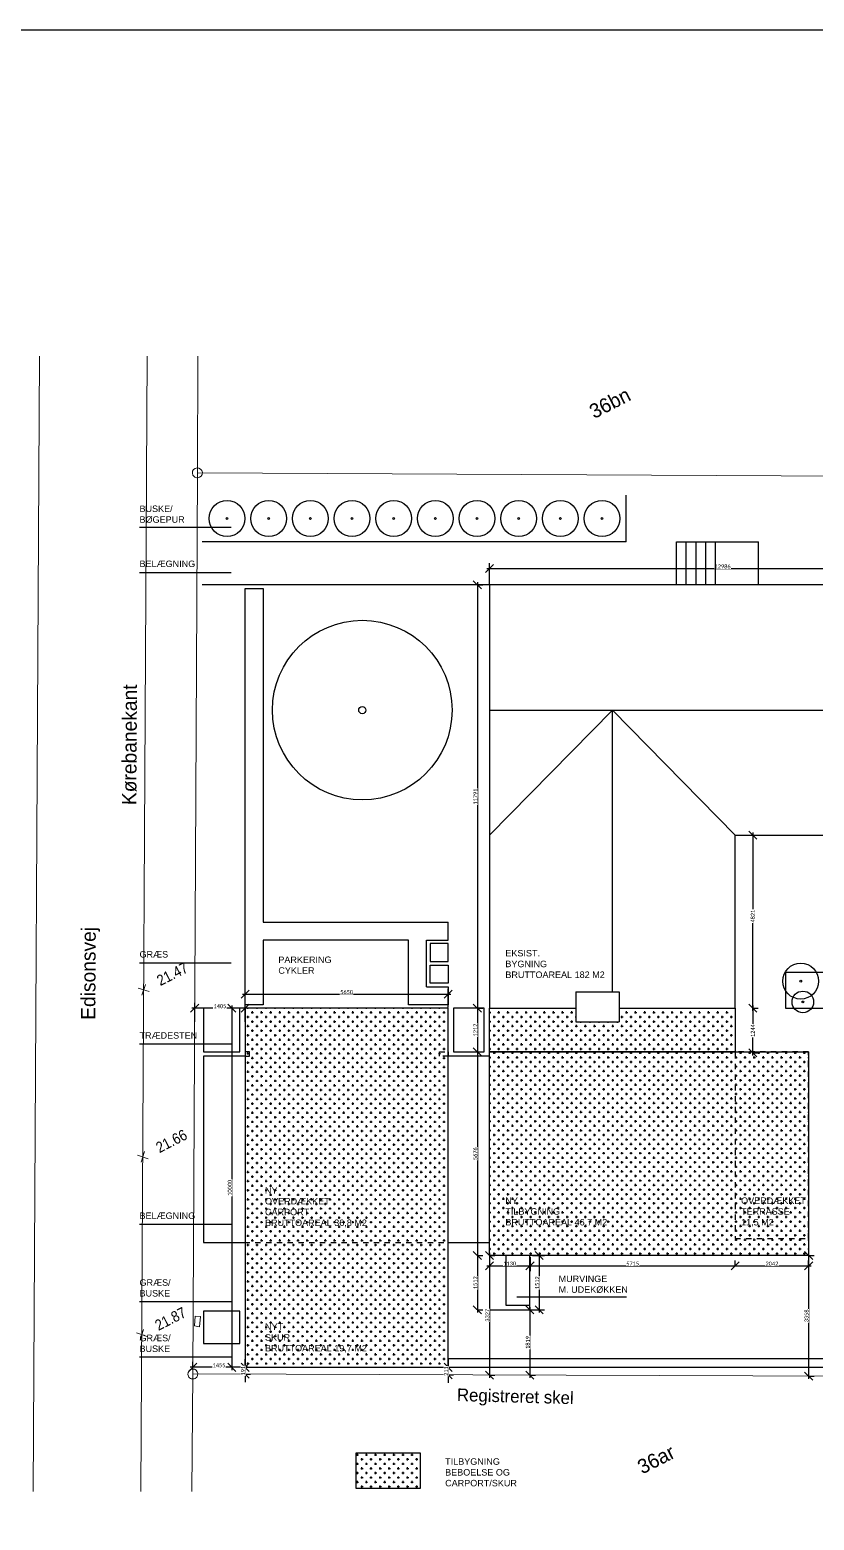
# Model space of a CAD drawing. Header units: millimetres. Extents: x -125028 to 402293, y -1165516 to -1085363.
# Drawn here: x 247600 to 269437, y -1126874 to -1085363 of the extents above; entities that cross this region are included whole.
import ezdxf
from ezdxf.enums import TextEntityAlignment as Align

# ---------------------------------------------------------------- set-up
doc = ezdxf.new("R2010")
doc.units = ezdxf.units.MM
doc.header["$LTSCALE"] = 100
doc.linetypes.add('Dash 1_5', pattern=[3, 1.5, -1.5])
for name, color, linetype, lineweight in [('A99--M-', 9, 'Continuous', 9), ('Skellinje', 7, 'Continuous', 5), ('Skelpunkt_ ikke til måleblad', 7, 'Continuous', 5)]:
    doc.layers.add(name, color=color, linetype=linetype, lineweight=lineweight)
for name, color, linetype in [('Belægning', 22, 'Continuous'), ('Inventar', 8, 'Continuous'), ('Tekst rum', 161, 'Continuous'), ('væg let', 161, 'Continuous'), ('Vægge meget let', 8, 'Continuous')]:
    doc.layers.add(name, color=color, linetype=linetype)
for name, color, linetype, lineweight, true_color in [('Bygværk', 7, 'Continuous', 5, 0x84190c), ('Diverse tekst', 1, 'Continuous', 5, 0xff0000), ('Kotepunkt', 1, 'Continuous', 5, 0xff0000), ('Kørevej befæstet', 7, 'Continuous', 5, 0xdc7400), ('vejmidte', 7, 'Continuous', 5, 0xdc7400)]:
    doc.layers.add(name, color=color, linetype=linetype, lineweight=lineweight, true_color=true_color)
doc.layers.add('Haver', color=7, linetype='Continuous', true_color=0x007f00)
doc.styles.add('Calibri_1', font='calibri.ttf', dxfattribs={"height": 112.5})
doc.dimstyles.new('Diagonal_-_1_5_mm_Calibri', dxfattribs={"dimscale": 304.8, "dimtxt": 132.451698, "dimasz": 0.738189, "dimexe": 0.492126, "dimexo": 0.0625, "dimgap": 0, "dimtad": 1, "dimdec": 0, "dimzin": 0, "dimdsep": 46, "dimtxsty": 'Calibri_1', "dimblk1": 'OBLIQUE', "dimblk2": 'OBLIQUE', "dimsah": 1, "dimcen": 0.09, "dimdle": 0.246063, "dimazin": 0, "dimtfac": 1, "dimtdec": 4, "dimtix": 1, "dimtmove": 2, "dimatfit": 3, "dimfxl": 0.492126, "dimfxlon": 1, "dimtvp": 1, "dimtfill": 1, "dimtolj": 1, "dimtzin": 0, "dimarcsym": 2})
pattern_1 = [(0, (49805, -223731), (127, 127), [63.5, -190.5]), (90, (49836.75, -223762.75), (-127, 127), [63.5, -190.5])]

# ---------------------------------------------------------------- blocks, each defined once
blk = doc.blocks.new('_Oblique')
at = {"color": 0, "linetype": 'ByBlock', "lineweight": -2}
blk.add_line((-0.5, -0.5), (0.5, 0.5), dxfattribs=at)
blk = doc.blocks.new('*D2432')
at = {"layer": 'A99--M-', "color": 0, "lineweight": -2, "transparency": 16777216}
for p, q in [((260320, -1100368), (273456, -1100368)), ((260396, -1100806), (260396, -1100218)), ((273382, -1100806), (273382, -1100218))]:
    blk.add_line(p, q, dxfattribs=at)
at = {"layer": 'Defpoints', "color": 0, "transparency": 16777216}
for p in [(273382, -1100368), (260396, -1100825), (273382, -1100825)]:
    blk.add_point(p, dxfattribs=at)
at = {"layer": 'A99--M-', "color": 0, "lineweight": -2, "transparency": 16777216, "xscale": 224.9999999999999, "yscale": 224.9999999999999, "zscale": 224.9999999999999, "rotation": 180}
blk.add_blockref('_Oblique', (260396, -1100368), dxfattribs=at)
at = {"layer": 'A99--M-', "color": 0, "lineweight": -2, "transparency": 16777216, "xscale": 224.9999999999999, "yscale": 224.9999999999999, "zscale": 224.9999999999999}
blk.add_blockref('_Oblique', (273382, -1100368), dxfattribs=at)
at = {"layer": 'A99--M-', "color": 0, "transparency": 16777216, "insert": (266888, -1100310), "char_height": 112.5, "attachment_point": 5, "style": 'Calibri_1', "bg_fill": 3, "box_fill_scale": 1.1, "bg_fill_color": 256, "bg_fill_true_color": 13158600, "bg_fill_transparency": 0}
blk.add_mtext('\\A1;12986', dxfattribs=at)
blk = doc.blocks.new('*D2433')
at = {"layer": 'A99--M-', "color": 0, "lineweight": -2, "transparency": 16777216}
for p, q in [((260060, -1100750), (260060, -1112691)), ((260060, -1100825), (260210, -1100825)), ((260060, -1112616), (260210, -1112616))]:
    blk.add_line(p, q, dxfattribs=at)
at = {"layer": 'Defpoints', "color": 0, "transparency": 16777216}
for p in [(260060, -1100825), (260060, -1112616), (260060, -1112616)]:
    blk.add_point(p, dxfattribs=at)
at = {"layer": 'A99--M-', "color": 0, "lineweight": -2, "transparency": 16777216, "xscale": 224.9999999999999, "yscale": 224.9999999999999, "zscale": 224.9999999999999}
for p, rotation in [((260060, -1100825), 90), ((260060, -1112616), 270)]:
    blk.add_blockref('_Oblique', p, dxfattribs=dict(at, rotation=rotation))
at = {"layer": 'A99--M-', "color": 0, "transparency": 16777216, "insert": (260002, -1106720), "char_height": 112.5, "attachment_point": 5, "rotation": 90, "style": 'Calibri_1', "bg_fill": 3, "box_fill_scale": 1.1, "bg_fill_color": 256, "bg_fill_true_color": 13158600, "bg_fill_transparency": 0}
blk.add_mtext('\\A1;11791', dxfattribs=at)
blk = doc.blocks.new('*D2434')
at = {"layer": 'A99--M-', "color": 0, "lineweight": -2, "transparency": 16777216}
for p, q in [((267729, -1107720), (267729, -1109878)), ((267729, -1107795), (267879, -1107795)), ((267729, -1112691), (267729, -1110223)), ((267729, -1112616), (267879, -1112616))]:
    blk.add_line(p, q, dxfattribs=at)
at = {"layer": 'Defpoints', "color": 0, "transparency": 16777216}
for p in [(267729, -1107795), (267729, -1112616), (267729, -1112616)]:
    blk.add_point(p, dxfattribs=at)
at = {"layer": 'A99--M-', "color": 0, "lineweight": -2, "transparency": 16777216, "xscale": 224.9999999999999, "yscale": 224.9999999999999, "zscale": 224.9999999999999}
for p, rotation in [((267729, -1107795), 90), ((267729, -1112616), 270)]:
    blk.add_blockref('_Oblique', p, dxfattribs=dict(at, rotation=rotation))
at = {"layer": 'A99--M-', "color": 0, "transparency": 16777216, "insert": (267729, -1110050), "char_height": 112.5, "attachment_point": 5, "rotation": 90, "style": 'Calibri_1', "bg_fill": 3, "box_fill_scale": 1.1, "bg_fill_color": 256, "bg_fill_true_color": 13158600, "bg_fill_transparency": 0}
blk.add_mtext('\\A1;4821', dxfattribs=at)
blk = doc.blocks.new('*D2435')
at = {"layer": 'A99--M-', "color": 0, "lineweight": -2, "transparency": 16777216}
for p, q in [((260059.5, -1112541), (260059.5, -1113903)), ((260059.5, -1112616), (260209.5, -1112616)), ((260059.5, -1113828), (260209.5, -1113828))]:
    blk.add_line(p, q, dxfattribs=at)
at = {"layer": 'Defpoints', "color": 0, "transparency": 16777216}
for p in [(260059.5, -1112616), (260059.5, -1113828), (260059.5, -1113828)]:
    blk.add_point(p, dxfattribs=at)
at = {"layer": 'A99--M-', "color": 0, "lineweight": -2, "transparency": 16777216, "xscale": 224.9999999999999, "yscale": 224.9999999999999, "zscale": 224.9999999999999}
for p, rotation in [((260059.5, -1112616), 90), ((260059.5, -1113828), 270)]:
    blk.add_blockref('_Oblique', p, dxfattribs=dict(at, rotation=rotation))
at = {"layer": 'A99--M-', "color": 0, "transparency": 16777216, "insert": (260002.6875, -1113222), "char_height": 112.5, "attachment_point": 5, "rotation": 90, "style": 'Calibri_1', "bg_fill": 3, "box_fill_scale": 1.1, "bg_fill_color": 256, "bg_fill_true_color": 13158600, "bg_fill_transparency": 0}
blk.add_mtext('\\A1;1212', dxfattribs=at)
blk = doc.blocks.new('*D2436')
at = {"layer": 'A99--M-', "color": 0, "lineweight": -2, "transparency": 16777216}
for p, q in [((260060, -1113753), (260060, -1119579)), ((260060, -1113828), (260210, -1113828)), ((260060, -1119504), (260210, -1119504))]:
    blk.add_line(p, q, dxfattribs=at)
at = {"layer": 'Defpoints', "color": 0, "transparency": 16777216}
for p in [(260060, -1113828), (260060, -1119504), (260060, -1119504)]:
    blk.add_point(p, dxfattribs=at)
at = {"layer": 'A99--M-', "color": 0, "lineweight": -2, "transparency": 16777216, "xscale": 224.9999999999999, "yscale": 224.9999999999999, "zscale": 224.9999999999999}
for p, rotation in [((260060, -1113828), 90), ((260060, -1119504), 270)]:
    blk.add_blockref('_Oblique', p, dxfattribs=dict(at, rotation=rotation))
at = {"layer": 'A99--M-', "color": 0, "transparency": 16777216, "insert": (260002, -1116666), "char_height": 112.5, "attachment_point": 5, "rotation": 90, "style": 'Calibri_1', "bg_fill": 3, "box_fill_scale": 1.1, "bg_fill_color": 256, "bg_fill_true_color": 13158600, "bg_fill_transparency": 0}
blk.add_mtext('\\A1;5676', dxfattribs=at)
blk = doc.blocks.new('*D2421')
at = {"layer": 'A99--M-', "color": 0, "lineweight": -2, "transparency": 16777216}
for p, q in [((261596, -1119504), (261932, -1119504)), ((261782, -1119429), (261782, -1121091)), ((261596, -1121016), (261932, -1121016))]:
    blk.add_line(p, q, dxfattribs=at)
at = {"layer": 'Defpoints', "color": 0, "transparency": 16777216}
for p in [(261577, -1119504), (261577, -1121016), (261782, -1121016)]:
    blk.add_point(p, dxfattribs=at)
at = {"layer": 'A99--M-', "color": 0, "lineweight": -2, "transparency": 16777216, "xscale": 224.9999999999999, "yscale": 224.9999999999999, "zscale": 224.9999999999999}
for p, rotation in [((261782, -1119504), 90), ((261782, -1121016), 270)]:
    blk.add_blockref('_Oblique', p, dxfattribs=dict(at, rotation=rotation))
at = {"layer": 'A99--M-', "color": 0, "transparency": 16777216, "insert": (261724, -1120260), "char_height": 112.5, "attachment_point": 5, "rotation": 90, "style": 'Calibri_1', "bg_fill": 3, "box_fill_scale": 1.1, "bg_fill_color": 256, "bg_fill_true_color": 13158600, "bg_fill_transparency": 0}
blk.add_mtext('\\A1;1512', dxfattribs=at)
blk = doc.blocks.new('*D2422')
at = {"layer": 'A99--M-', "color": 0, "lineweight": -2, "transparency": 16777216}
for p, q in [((267729, -1112541), (267729, -1113069)), ((267729, -1112616), (267879, -1112616)), ((267729, -1113935), (267729, -1113408)), ((267729, -1113860), (267879, -1113860))]:
    blk.add_line(p, q, dxfattribs=at)
at = {"layer": 'Defpoints', "color": 0, "transparency": 16777216}
for p in [(267729, -1112616), (267729, -1113860), (267729, -1113860)]:
    blk.add_point(p, dxfattribs=at)
at = {"layer": 'A99--M-', "color": 0, "lineweight": -2, "transparency": 16777216, "xscale": 224.9999999999999, "yscale": 224.9999999999999, "zscale": 224.9999999999999}
for p, rotation in [((267729, -1112616), 90), ((267729, -1113860), 270)]:
    blk.add_blockref('_Oblique', p, dxfattribs=dict(at, rotation=rotation))
at = {"layer": 'A99--M-', "color": 0, "transparency": 16777216, "insert": (267729, -1113238), "char_height": 112.5, "attachment_point": 5, "rotation": 90, "style": 'Calibri_1', "bg_fill": 3, "box_fill_scale": 1.1, "bg_fill_color": 256, "bg_fill_true_color": 13158600, "bg_fill_transparency": 0}
blk.add_mtext('\\A1;1244', dxfattribs=at)
blk = doc.blocks.new('*D2424')
at = {"layer": 'A99--M-', "color": 0, "lineweight": -2, "transparency": 16777216}
for p, q in [((260060, -1119429), (260060, -1121091)), ((260060, -1119504), (260210, -1119504)), ((260060, -1121016), (260210, -1121016))]:
    blk.add_line(p, q, dxfattribs=at)
at = {"layer": 'Defpoints', "color": 0, "transparency": 16777216}
for p in [(260060, -1119504), (260060, -1121016), (260060, -1121016)]:
    blk.add_point(p, dxfattribs=at)
at = {"layer": 'A99--M-', "color": 0, "lineweight": -2, "transparency": 16777216, "xscale": 224.9999999999999, "yscale": 224.9999999999999, "zscale": 224.9999999999999}
for p, rotation in [((260060, -1119504), 90), ((260060, -1121016), 270)]:
    blk.add_blockref('_Oblique', p, dxfattribs=dict(at, rotation=rotation))
at = {"layer": 'A99--M-', "color": 0, "transparency": 16777216, "insert": (260002, -1120260), "char_height": 112.5, "attachment_point": 5, "rotation": 90, "style": 'Calibri_1', "bg_fill": 3, "box_fill_scale": 1.1, "bg_fill_color": 256, "bg_fill_true_color": 13158600, "bg_fill_transparency": 0}
blk.add_mtext('\\A1;1512', dxfattribs=at)
blk = doc.blocks.new('*D2427')
at = {"layer": 'A99--M-', "color": 0, "lineweight": -2, "transparency": 16777216}
for p, q in [((260320, -1119787), (261600, -1119787)), ((260396, -1119546), (260396, -1119937)), ((261526, -1119546), (261526, -1119937))]:
    blk.add_line(p, q, dxfattribs=at)
at = {"layer": 'Defpoints', "color": 0, "transparency": 16777216}
for p in [(260396, -1119527), (261526, -1119527), (261526, -1119787)]:
    blk.add_point(p, dxfattribs=at)
at = {"layer": 'A99--M-', "color": 0, "lineweight": -2, "transparency": 16777216, "xscale": 224.9999999999999, "yscale": 224.9999999999999, "zscale": 224.9999999999999, "rotation": 180}
blk.add_blockref('_Oblique', (260396, -1119787), dxfattribs=at)
at = {"layer": 'A99--M-', "color": 0, "lineweight": -2, "transparency": 16777216, "xscale": 224.9999999999999, "yscale": 224.9999999999999, "zscale": 224.9999999999999}
blk.add_blockref('_Oblique', (261526, -1119787), dxfattribs=at)
at = {"layer": 'A99--M-', "color": 0, "transparency": 16777216, "insert": (260960, -1119729), "char_height": 112.5, "attachment_point": 5, "style": 'Calibri_1', "bg_fill": 3, "box_fill_scale": 1.1, "bg_fill_color": 256, "bg_fill_true_color": 13158600, "bg_fill_transparency": 0}
blk.add_mtext('\\A1;1130', dxfattribs=at)
blk = doc.blocks.new('*D2428')
at = {"layer": 'A99--M-', "color": 0, "lineweight": -2, "transparency": 16777216}
for p, q in [((261450, -1119787), (267316, -1119787)), ((261526, -1119546), (261526, -1119937)), ((267240, -1119787), (267240, -1119637))]:
    blk.add_line(p, q, dxfattribs=at)
at = {"layer": 'Defpoints', "color": 0, "transparency": 16777216}
for p in [(261526, -1119527), (267240, -1119787), (267240, -1119787)]:
    blk.add_point(p, dxfattribs=at)
at = {"layer": 'A99--M-', "color": 0, "lineweight": -2, "transparency": 16777216, "xscale": 224.9999999999999, "yscale": 224.9999999999999, "zscale": 224.9999999999999, "rotation": 180}
blk.add_blockref('_Oblique', (261526, -1119787), dxfattribs=at)
at = {"layer": 'A99--M-', "color": 0, "lineweight": -2, "transparency": 16777216, "xscale": 224.9999999999999, "yscale": 224.9999999999999, "zscale": 224.9999999999999}
blk.add_blockref('_Oblique', (267240, -1119787), dxfattribs=at)
at = {"layer": 'A99--M-', "color": 0, "transparency": 16777216, "insert": (264383, -1119730), "char_height": 112.5, "attachment_point": 5, "style": 'Calibri_1', "bg_fill": 3, "box_fill_scale": 1.1, "bg_fill_color": 256, "bg_fill_true_color": 13158600, "bg_fill_transparency": 0}
blk.add_mtext('\\A1;5715', dxfattribs=at)
blk = doc.blocks.new('*D2437')
at = {"layer": 'A99--M-', "color": 0, "lineweight": -2, "transparency": 16777216}
for p, q in [((253576, -1112616), (253076, -1112616)), ((253226, -1112541), (253226, -1122691)), ((253576, -1122616), (253076, -1122616))]:
    blk.add_line(p, q, dxfattribs=at)
at = {"layer": 'Defpoints', "color": 0, "transparency": 16777216}
for p in [(253596, -1112616), (253226, -1122616), (253596, -1122616)]:
    blk.add_point(p, dxfattribs=at)
at = {"layer": 'A99--M-', "color": 0, "lineweight": -2, "transparency": 16777216, "xscale": 224.9999999999999, "yscale": 224.9999999999999, "zscale": 224.9999999999999}
for p, rotation in [((253226, -1112616), 90), ((253226, -1122616), 270)]:
    blk.add_blockref('_Oblique', p, dxfattribs=dict(at, rotation=rotation))
at = {"layer": 'A99--M-', "color": 0, "transparency": 16777216, "insert": (253168, -1117616), "char_height": 112.5, "attachment_point": 5, "rotation": 90, "style": 'Calibri_1', "bg_fill": 3, "box_fill_scale": 1.1, "bg_fill_color": 256, "bg_fill_true_color": 13158600, "bg_fill_transparency": 0}
blk.add_mtext('\\A1;10000', dxfattribs=at)
blk = doc.blocks.new('*D2438')
at = {"layer": 'A99--M-', "color": 0, "lineweight": -2, "transparency": 16777216}
for p, q in [((253520, -1112223), (259320, -1112223)), ((253596, -1112597), (253596, -1112073)), ((259246, -1112597), (259246, -1112073))]:
    blk.add_line(p, q, dxfattribs=at)
at = {"layer": 'Defpoints', "color": 0, "transparency": 16777216}
for p in [(259246, -1112223), (253596, -1112616), (259246, -1112616)]:
    blk.add_point(p, dxfattribs=at)
at = {"layer": 'A99--M-', "color": 0, "lineweight": -2, "transparency": 16777216, "xscale": 224.9999999999999, "yscale": 224.9999999999999, "zscale": 224.9999999999999, "rotation": 180}
blk.add_blockref('_Oblique', (253596, -1112223), dxfattribs=at)
at = {"layer": 'A99--M-', "color": 0, "lineweight": -2, "transparency": 16777216, "xscale": 224.9999999999999, "yscale": 224.9999999999999, "zscale": 224.9999999999999}
blk.add_blockref('_Oblique', (259246, -1112223), dxfattribs=at)
at = {"layer": 'A99--M-', "color": 0, "transparency": 16777216, "insert": (256420, -1112165), "char_height": 112.5, "attachment_point": 5, "style": 'Calibri_1', "bg_fill": 3, "box_fill_scale": 1.1, "bg_fill_color": 256, "bg_fill_true_color": 13158600, "bg_fill_transparency": 0}
blk.add_mtext('\\A1;5650', dxfattribs=at)
blk = doc.blocks.new('*D2429')
at = {"layer": 'A99--M-', "color": 0, "lineweight": -2, "transparency": 16777216}
for p, q in [((267166, -1119787), (269358, -1119787)), ((267240, -1119787), (267240, -1119637)), ((269283, -1119787), (269283, -1119637))]:
    blk.add_line(p, q, dxfattribs=at)
at = {"layer": 'Defpoints', "color": 0, "transparency": 16777216}
for p in [(267240, -1119787), (269283, -1119787), (269283, -1119787)]:
    blk.add_point(p, dxfattribs=at)
at = {"layer": 'A99--M-', "color": 0, "lineweight": -2, "transparency": 16777216, "xscale": 224.9999999999999, "yscale": 224.9999999999999, "zscale": 224.9999999999999, "rotation": 180}
blk.add_blockref('_Oblique', (267240, -1119787), dxfattribs=at)
at = {"layer": 'A99--M-', "color": 0, "lineweight": -2, "transparency": 16777216, "xscale": 224.9999999999999, "yscale": 224.9999999999999, "zscale": 224.9999999999999}
blk.add_blockref('_Oblique', (269283, -1119787), dxfattribs=at)
at = {"layer": 'A99--M-', "color": 0, "transparency": 16777216, "insert": (268262, -1119729), "char_height": 112.5, "attachment_point": 5, "style": 'Calibri_1', "bg_fill": 3, "box_fill_scale": 1.1, "bg_fill_color": 256, "bg_fill_true_color": 13158600, "bg_fill_transparency": 0}
blk.add_mtext('\\A1;2042', dxfattribs=at)
blk = doc.blocks.new('1200_S1')
at = {"color": 0}
for start, end in [(90, 180), (180, 270), (0, 90), (270, 0)]:
    blk.add_arc((0, 0), 0.025, start, end, dxfattribs=at)
blk.add_attdef('TEKST', (0, 0), '', height=0.2, rotation=180, dxfattribs=at)
blk = doc.blocks.new('3000_S1')
at = {"color": 0}
for p, q in [((0.02, 0.02), (-0.02, -0.02)), ((0.02, -0.02), (-0.02, 0.02))]:
    blk.add_line(p, q, dxfattribs=at)
blk.add_attdef('KOTE', (0, 0), '', height=0.2, rotation=180, dxfattribs=at)
blk = doc.blocks.new('*D2425')
at = {"layer": 'A99--M-', "color": 0, "lineweight": -2, "transparency": 16777216}
for p, q in [((252190, -1112990), (252190, -1112466)), ((253596, -1112990), (253596, -1112466)), ((253670, -1112616), (252115, -1112616))]:
    blk.add_line(p, q, dxfattribs=at)
at = {"layer": 'Defpoints', "color": 0, "transparency": 16777216}
for p in [(252190, -1112616), (252190, -1113009), (253596, -1113009)]:
    blk.add_point(p, dxfattribs=at)
at = {"layer": 'A99--M-', "color": 0, "lineweight": -2, "transparency": 16777216, "xscale": 224.9999999999999, "yscale": 224.9999999999999, "zscale": 224.9999999999999, "rotation": 180}
blk.add_blockref('_Oblique', (252190, -1112616), dxfattribs=at)
at = {"layer": 'A99--M-', "color": 0, "lineweight": -2, "transparency": 16777216, "xscale": 224.9999999999999, "yscale": 224.9999999999999, "zscale": 224.9999999999999}
blk.add_blockref('_Oblique', (253596, -1112616), dxfattribs=at)
at = {"layer": 'A99--M-', "color": 0, "transparency": 16777216, "insert": (252893, -1112558), "char_height": 112.5, "attachment_point": 5, "style": 'Calibri_1', "bg_fill": 3, "box_fill_scale": 1.1, "bg_fill_color": 256, "bg_fill_true_color": 13158600, "bg_fill_transparency": 0}
blk.add_mtext('\\A1;1405', dxfattribs=at)
blk = doc.blocks.new('*D2430')
at = {"layer": 'A99--M-', "color": 0, "lineweight": -2, "transparency": 16777216}
for p, q in [((253670, -1122616), (252065, -1122616)), ((252140, -1122616), (252140, -1122466)), ((253596, -1122616), (253596, -1122466))]:
    blk.add_line(p, q, dxfattribs=at)
at = {"layer": 'Defpoints', "color": 0, "transparency": 16777216}
for p in [(252140, -1122616), (252140, -1122616), (253596, -1122616)]:
    blk.add_point(p, dxfattribs=at)
at = {"layer": 'A99--M-', "color": 0, "lineweight": -2, "transparency": 16777216, "xscale": 224.9999999999999, "yscale": 224.9999999999999, "zscale": 224.9999999999999, "rotation": 180}
blk.add_blockref('_Oblique', (252140, -1122616), dxfattribs=at)
at = {"layer": 'A99--M-', "color": 0, "lineweight": -2, "transparency": 16777216, "xscale": 224.9999999999999, "yscale": 224.9999999999999, "zscale": 224.9999999999999}
blk.add_blockref('_Oblique', (253596, -1122616), dxfattribs=at)
at = {"layer": 'A99--M-', "color": 0, "transparency": 16777216, "insert": (252868, -1122559), "char_height": 112.5, "attachment_point": 5, "style": 'Calibri_1', "bg_fill": 3, "box_fill_scale": 1.1, "bg_fill_color": 256, "bg_fill_true_color": 13158600, "bg_fill_transparency": 0}
blk.add_mtext('\\A1;1455', dxfattribs=at)
blk = doc.blocks.new('*D2431')
at = {"layer": 'A99--M-', "color": 0, "lineweight": -2, "transparency": 16777216}
for p, q in [((253595, -1122616), (253595, -1122391)), ((253595, -1122616), (253746, -1122616)), ((253595, -1122616), (253595, -1122807)), ((253595, -1122807), (253746, -1122807)), ((253595, -1122807), (253595, -1123032))]:
    blk.add_line(p, q, dxfattribs=at)
at = {"layer": 'A99--M-', "color": 0, "lineweight": -2, "transparency": 16777216, "xscale": 224.9999999999999, "yscale": 224.9999999999999, "zscale": 224.9999999999999}
for p, rotation in [((253595, -1122616), 270), ((253595, -1122807), 90)]:
    blk.add_blockref('_Oblique', p, dxfattribs=dict(at, rotation=rotation))
at = {"layer": 'A99--M-', "color": 0, "transparency": 16777216, "insert": (253538, -1122711), "char_height": 112.5, "attachment_point": 5, "rotation": 90, "style": 'Calibri_1', "bg_fill": 3, "box_fill_scale": 1.1, "bg_fill_color": 256, "bg_fill_true_color": 13158600, "bg_fill_transparency": 0}
blk.add_mtext('\\A1;191', dxfattribs=at)
at = {"layer": 'Defpoints', "color": 0, "transparency": 16777216}
for p in [(253595, -1122616), (253595, -1122807), (253595, -1122807)]:
    blk.add_point(p, dxfattribs=at)
blk = doc.blocks.new('*D2426')
at = {"layer": 'A99--M-', "color": 0, "lineweight": -2, "transparency": 16777216}
for p, q in [((259245, -1122616), (259245, -1122391)), ((259245, -1122616), (259396, -1122616)), ((259245, -1122616), (259245, -1122827)), ((259245, -1122827), (259396, -1122827)), ((259245, -1122827), (259245, -1123052))]:
    blk.add_line(p, q, dxfattribs=at)
at = {"layer": 'A99--M-', "color": 0, "lineweight": -2, "transparency": 16777216, "xscale": 224.9999999999999, "yscale": 224.9999999999999, "zscale": 224.9999999999999}
for p, rotation in [((259245, -1122616), 270), ((259245, -1122827), 90)]:
    blk.add_blockref('_Oblique', p, dxfattribs=dict(at, rotation=rotation))
at = {"layer": 'A99--M-', "color": 0, "transparency": 16777216, "insert": (259189, -1122721), "char_height": 112.5, "attachment_point": 5, "rotation": 90, "style": 'Calibri_1', "bg_fill": 3, "box_fill_scale": 1.1, "bg_fill_color": 256, "bg_fill_true_color": 13158600, "bg_fill_transparency": 0}
blk.add_mtext('\\A1;211', dxfattribs=at)
at = {"layer": 'Defpoints', "color": 0, "transparency": 16777216}
for p in [(259245, -1122616), (259245, -1122827), (259245, -1122827)]:
    blk.add_point(p, dxfattribs=at)
blk = doc.blocks.new('*D2418')
at = {"layer": 'A99--M-', "color": 0, "lineweight": -2, "transparency": 16777216}
for p, q in [((269283, -1119429), (269283, -1122937)), ((269283, -1119504), (269433, -1119504)), ((269283, -1122862), (269433, -1122862))]:
    blk.add_line(p, q, dxfattribs=at)
at = {"layer": 'Defpoints', "color": 0, "transparency": 16777216}
for p in [(269283, -1119504), (269283, -1122862), (269283, -1122862)]:
    blk.add_point(p, dxfattribs=at)
at = {"layer": 'A99--M-', "color": 0, "lineweight": -2, "transparency": 16777216, "xscale": 224.9999999999999, "yscale": 224.9999999999999, "zscale": 224.9999999999999}
for p, rotation in [((269283, -1119504), 90), ((269283, -1122862), 270)]:
    blk.add_blockref('_Oblique', p, dxfattribs=dict(at, rotation=rotation))
at = {"layer": 'A99--M-', "color": 0, "transparency": 16777216, "insert": (269225, -1121183), "char_height": 112.5, "attachment_point": 5, "rotation": 90, "style": 'Calibri_1', "bg_fill": 3, "box_fill_scale": 1.1, "bg_fill_color": 256, "bg_fill_true_color": 13158600, "bg_fill_transparency": 0}
blk.add_mtext('\\A1;3358', dxfattribs=at)
blk = doc.blocks.new('*D2419')
at = {"layer": 'A99--M-', "color": 0, "lineweight": -2, "transparency": 16777216}
for p, q in [((260395, -1119429), (260395, -1122906)), ((260395, -1119504), (260546, -1119504)), ((260395, -1122831), (260546, -1122831))]:
    blk.add_line(p, q, dxfattribs=at)
at = {"layer": 'Defpoints', "color": 0, "transparency": 16777216}
for p in [(260395, -1119504), (260395, -1122831), (260395, -1122831)]:
    blk.add_point(p, dxfattribs=at)
at = {"layer": 'A99--M-', "color": 0, "lineweight": -2, "transparency": 16777216, "xscale": 224.9999999999999, "yscale": 224.9999999999999, "zscale": 224.9999999999999}
for p, rotation in [((260395, -1119504), 90), ((260395, -1122831), 270)]:
    blk.add_blockref('_Oblique', p, dxfattribs=dict(at, rotation=rotation))
at = {"layer": 'A99--M-', "color": 0, "transparency": 16777216, "insert": (260338, -1121167), "char_height": 112.5, "attachment_point": 5, "rotation": 90, "style": 'Calibri_1', "bg_fill": 3, "box_fill_scale": 1.1, "bg_fill_color": 256, "bg_fill_true_color": 13158600, "bg_fill_transparency": 0}
blk.add_mtext('\\A1;3327', dxfattribs=at)
blk = doc.blocks.new('*D2420')
at = {"layer": 'A99--M-', "color": 0, "lineweight": -2, "transparency": 16777216}
for p, q in [((261523, -1120941), (261523, -1122910)), ((261523, -1121016), (261674, -1121016)), ((261523, -1122835), (261674, -1122835))]:
    blk.add_line(p, q, dxfattribs=at)
at = {"layer": 'Defpoints', "color": 0, "transparency": 16777216}
for p in [(261523, -1121016), (261523, -1122835), (261523, -1122835)]:
    blk.add_point(p, dxfattribs=at)
at = {"layer": 'A99--M-', "color": 0, "lineweight": -2, "transparency": 16777216, "xscale": 224.9999999999999, "yscale": 224.9999999999999, "zscale": 224.9999999999999}
for p, rotation in [((261523, -1121016), 90), ((261523, -1122835), 270)]:
    blk.add_blockref('_Oblique', p, dxfattribs=dict(at, rotation=rotation))
at = {"layer": 'A99--M-', "color": 0, "transparency": 16777216, "insert": (261466, -1121925), "char_height": 112.5, "attachment_point": 5, "rotation": 90, "style": 'Calibri_1', "bg_fill": 3, "box_fill_scale": 1.1, "bg_fill_color": 256, "bg_fill_true_color": 13158600, "bg_fill_transparency": 0}
blk.add_mtext('\\A1;1819', dxfattribs=at)

msp = doc.modelspace()

# ---------------------------------------------------------------- hatches: boundary and pattern name
h = msp.add_hatch()
h.set_pattern_fill('CROSS', color=254, scale=20)
h.set_pattern_definition(pattern_1)
h.paths.add_polyline_path([(253595.5, -1122616), (259245.5, -1122616), (259245.5, -1112616), (253595.5, -1112616)])
h = msp.add_hatch()
h.set_pattern_fill('CROSS', color=254, scale=20)
h.set_pattern_definition(pattern_1)
h.paths.add_polyline_path([(256688, -1124999), (258471, -1124999), (258471, -1125989), (256688, -1125989)])

# ---------------------------------------------------------------- linework, layer by layer
msp.add_lwpolyline([(225965, -1085363), (309965, -1085363), (309965, -1145363), (225965, -1145363), (225965, -1085363)])
at = {"layer": 'Belægning'}
for p, q in [((264205.5, -1099625), (264205.5, -1098325)), ((264205.5, -1099625), (252395.5, -1099625)), ((265605.5, -1099625), (267891.5, -1099625))]:
    msp.add_line(p, q, dxfattribs=at)
for points in [[(253445.5, -1112616), (252435.5, -1112616), (252435.5, -1113828), (253445.5, -1113828)], [(253445.5, -1121053), (252435.5, -1121053), (252435.5, -1121953), (253445.5, -1121953)]]:
    msp.add_lwpolyline(points, close=True, dxfattribs=at)
for points in [[(253595.5, -1113948), (252435.5, -1113948), (252435.5, -1119136), (253595.5, -1119136)], [(259245.5, -1119136), (260395.5, -1119136), (260395.5, -1113948), (259245.5, -1113948)]]:
    msp.add_lwpolyline(points, dxfattribs=at)
at = {"layer": 'Bygværk'}
msp.add_polyline3d([(252327.7, -1121483.6, 263), (252184.4, -1121460.5, 269), (252206.3, -1121187.4, 257), (252350.4, -1121198.9, -21738), (252327.7, -1121483.6, 263)], dxfattribs=at)
at = {"layer": 'Haver'}
for points in [[(258645.5, -1112016), (259245.5, -1112016), (259245.5, -1112516), (258145.5, -1112516), (258145.5, -1110716), (254095.5, -1110716), (254095.5, -1112516), (253595.5, -1112516), (253595.5, -1100925), (254095.5, -1100925), (254095.5, -1110216), (259245.5, -1110216)], [(258645.5, -1112016), (258645.5, -1110716), (259245.5, -1110716), (259245.5, -1110216), (259245.5, -1110216), (259245.5, -1110216)]]:
    msp.add_lwpolyline(points, dxfattribs=at)
for centre, radius in [((253090.5, -1098975), 500), ((254250.5, -1098975), 500), ((255410.5, -1098975), 500), ((256570.5, -1098975), 500), ((257730.5, -1098975), 500), ((258890.5, -1098975), 500), ((260050.5, -1098975), 500), ((261210.5, -1098975), 500), ((262370.5, -1098975), 500), ((263530.5, -1098975), 500), ((253090.5, -1098975), 25), ((254250.5, -1098975), 25), ((255410.5, -1098975), 25), ((256570.5, -1098975), 25), ((257730.5, -1098975), 25), ((258890.5, -1098975), 25), ((260050.5, -1098975), 25), ((261210.5, -1098975), 25), ((262370.5, -1098975), 25), ((263530.5, -1098975), 25), ((256856.5, -1104310), 2500), ((256856.5, -1104310), 100), ((269062, -1111859), 500), ((269062, -1111859), 25), ((269122, -1112438), 300), ((269122, -1112438), 25)]:
    msp.add_circle(centre, radius, dxfattribs=at)
at = {"layer": 'Inventar'}
for points in [[(258745.5, -1111316), (259245.5, -1111316), (259245.5, -1110816), (258745.5, -1110816)], [(258745.5, -1111416), (259245.5, -1111416), (259245.5, -1111916), (258745.5, -1111916)]]:
    msp.add_lwpolyline(points, close=True, dxfattribs=at)
at = {"layer": 'Kørevej befæstet'}
msp.add_line((250866.2, -1094454, -1017.8), (250694.2, -1126072, 320.6), dxfattribs=at)
at = {"layer": 'Skellinje'}
for p, q in [((252265.2, -1097702.9, -21738), (252281.5, -1094454, -21738)), ((252265.2, -1097702.9, -21738), (252139.2, -1122801.7, -21738)), ((295157.8, -1097922.5, -21738), (252265.2, -1097702.9, -21738)), ((252139.2, -1122801.7, -21738), (252112.1, -1126072, -21738))]:
    msp.add_line(p, q, dxfattribs=at)
at = {"layer": 'Tekst rum'}
for p, q in [((250652, -1099216), (253208, -1099216)), ((250652, -1100474), (253208, -1100474)), ((250652, -1111350), (253208, -1111350)), ((250652, -1113609), (253208, -1113609)), ((250652, -1118631), (253208, -1118631)), ((250652, -1120782), (253208, -1120782)), ((250652, -1122326), (253208, -1122326))]:
    msp.add_line(p, q, dxfattribs=at)
at = {"layer": 'vejmidte'}
msp.add_line((247867, -1094454, -21738), (247691.5, -1126072, -21738), dxfattribs=at)
at = {"layer": 'væg let'}
for p, q in [((263818, -1112156), (263818, -1104310)), ((263818, -1104310), (267240.5, -1107795)), ((262805.5, -1112156), (262805.5, -1112991)), ((262805.5, -1112156), (264005.5, -1112156)), ((264005.5, -1112156), (264005.5, -1112991)), ((262805.5, -1112991), (264005.5, -1112991))]:
    msp.add_line(p, q, dxfattribs=at)
msp.add_lwpolyline([(264005.5, -1112616), (267240.5, -1112616), (267240.5, -1107795)], dxfattribs=at)
for points in [[(253595.5, -1122616), (259245.5, -1122616), (259245.5, -1112616), (253595.5, -1112616)], [(256688, -1124999), (258471, -1124999), (258471, -1125989), (256688, -1125989)]]:
    msp.add_lwpolyline(points, close=True, dxfattribs=at)
at = {"layer": 'Vægge meget let', "linetype": 'Dash 1_5'}
for p, q in [((267240.5, -1113860.2), (267240.5, -1119023.7)), ((267240.5, -1119023.7), (269240.5, -1119023.7))]:
    msp.add_line(p, q, dxfattribs=at)
at = {"layer": 'Vægge meget let'}
msp.add_lwpolyline([(268640.5, -1112616), (271396.5, -1112616), (271396.5, -1111615.5), (268640.5, -1111615.5)], close=True, dxfattribs=at)
at = {"layer": 'Vægge meget let', "linetype": 'Dash 1_5'}
msp.add_lwpolyline([(259005.5, -1113828), (259245.5, -1113828), (259245.5, -1113948), (259005.5, -1113948)], close=True, dxfattribs=at)
msp.add_lwpolyline([(269282.5, -1119023.7), (269282.5, -1113828), (267240.5, -1113828)], dxfattribs=at)

# ---------------------------------------------------------------- block references
at = {"layer": 'Kotepunkt', "color": 18, "true_color": 0x000000}
ref = msp.add_blockref('3000_S1', (250770, -1112104.6, -271), dxfattribs=dict(at, xscale=5555.555556, yscale=5555.555556, zscale=5555.555556, rotation=27.13914232933535))
ref.add_attrib('ACD_AUDIT_MISSING_TAG', '  21.47', (251056.1, -1112092.8, -271), dxfattribs={"color": 18, "true_color": 0x000000, "height": 300, "rotation": 27.13914, "width": 0.9})
ref = msp.add_blockref('3000_S1', (250745, -1116756.1, -78), dxfattribs=dict(at, xscale=5555.555556, yscale=5555.555556, zscale=5555.555556, rotation=27.13914232933535))
ref.add_attrib('ACD_AUDIT_MISSING_TAG', '  21.66', (251031.1, -1116744.3, -78), dxfattribs={"color": 18, "true_color": 0x000000, "height": 300, "rotation": 27.13914, "width": 0.9})
ref = msp.add_blockref('3000_S1', (250717.7, -1121707.7, 132), dxfattribs=dict(at, xscale=5555.555556, yscale=5555.555556, zscale=5555.555556, rotation=27.13914232933535))
ref.add_attrib('ACD_AUDIT_MISSING_TAG', '  21.87', (251003.8, -1121695.9, 132), dxfattribs={"color": 18, "true_color": 0x000000, "height": 300, "rotation": 27.13914, "width": 0.9})
at = {"layer": 'Skelpunkt_ ikke til måleblad', "xscale": 5555.555556, "yscale": 5555.555556, "zscale": 5555.555556, "rotation": 27.13914232933535}
for p in [(252265.2, -1097702.9, -21738), (252139.2, -1122801.7, -21738)]:
    msp.add_blockref('1200_S1', p, dxfattribs=at)

# ---------------------------------------------------------------- texts
at = {"layer": 'Diverse tekst', "color": 18, "true_color": 0x000000}
for s, height, rotation, p in [('36bn', 400, 27.13914, (263748.6, -1095756.4, -21738)), ('Kørebanekant', 400, 89.68914, (250374.6, -1105276.1, -21738)), ('Edisonsvej', 400, 89.68914, (249229.1, -1111643.7, -21738)), ('Registreret skel', 350, 358.41114, (261117, -1123422.9, -21738)), ('36ar', 400, 27.13914, (265035, -1125180.2, -21738))]:
    msp.add_text(s, height=height, rotation=rotation, dxfattribs=at).set_placement(p, align=Align.MIDDLE_CENTER)
at = {"layer": 'Tekst rum', "char_height": 180, "attachment_point": 1}
for s, width, heights, insert in [('{\\fArial|b0|i0|c0|p34;BUSKE/\\PBØGEPUR}', 1326.673, [1445], (250654.3, -1098613)), ('{\\fArial|b0|i0|c0|p34;BELÆGNING}', 1326.673, [1445], (250654.3, -1100146)), ('{\\fArial|b0|i0|c0|p34;GRÆS}', 1326.673, [1445], (250654.3, -1111022)), ('{\\fArial|b0|i0|c0|p34;PARKERING CYKLER}', 1326.673, [1445], (254519.3, -1111174)), ('{\\fArial|b0|i0|c0|p34;EKSIST.\\PBYGNING\\PBRUTTOAREAL 182 M2}', 2883, [0], (260839.8, -1110991)), ('{\\fArial|b0|i0|c0|p34;TRÆDESTEN}', 1326.673, [1445], (250654.3, -1113281)), ('{\\fArial|b0|i0|c0|p34;NY\\POVERDÆKKET CARPORT\\PBRUTTOAREAL 36,8 M2}', 2883, [0], (254147.8, -1117599)), ('{\\fArial|b0|i0|c0|p34;NY\\PTILBYGNING\\PBRUTTOAREAL 46,7 M2}', 2883, [0], (260839.8, -1117884)), ('{\\fArial|b0|i0|c0|p34;OVERDÆKKET\\PTERRASSE\\P11,5 M2}', 2883, [0], (267402.8, -1117884)), ('{\\fArial|b0|i0|c0|p34;BELÆGNING}', 1326.673, [1445], (250654.3, -1118303)), ('{\\fArial|b0|i0|c0|p34;GRÆS/ BUSKE}', 1326.673, [1445], (250654.3, -1120164)), ('{\\fArial|b0|i0|c0|p34;NYT\\PSKUR\\PBRUTTOAREAL 19,7 M2}', 2883, [0], (254147.8, -1121393)), ('{\\fArial|b0|i0|c0|p34;GRÆS/ BUSKE}', 1326.673, [1445], (250654.3, -1121708)), ('{\\fArial|b0|i0|c0|p34;TILBYGNING BEBOELSE OG CARPORT/SKUR}', 2074.673, [1445], (259163.3, -1125150))]:
    msp.add_mtext_dynamic_manual_height_columns(s, width=width, gutter_width=1, heights=heights, dxfattribs=dict(at, insert=insert))

# ---------------------------------------------------------------- next in the draw order: dimensions: what is measured, and where the dimension line sits
at = {"layer": 'A99--M-'}
dim = msp.add_linear_dim(base=(273381.5, -1100368), p1=(260395.5, -1100825), p2=(273381.5, -1100825), dimstyle='Diagonal_-_1_5_mm_Calibri', override={"dimpost": '<>', "dimfxl": 1459.172368}, dxfattribs=at)
dim.commit()
dim.dimension.update_dxf_attribs({"geometry": '*D2432', "text_midpoint": (266888.5, -1100310.4)})
dim = msp.add_linear_dim(base=(267728.5, -1112616), p1=(267728.5, -1107795), p2=(267728.5, -1112616), angle=90, dimstyle='Diagonal_-_1_5_mm_Calibri', override={"dimpost": '<>', "dimfxl": 1459.172368}, dxfattribs=at)
dim.commit()
dim.dimension.update_dxf_attribs({"geometry": '*D2434', "text_midpoint": (267728.5, -1110050.5), "dimtype": 160})
dim = msp.add_linear_dim(base=(253226, -1122616), p1=(253595.5, -1112616), p2=(253595.5, -1122616), angle=90, dimstyle='Diagonal_-_1_5_mm_Calibri', override={"dimpost": '<>', "dimfxl": 1459.172368}, dxfattribs=at)
dim.commit()
dim.dimension.update_dxf_attribs({"geometry": '*D2437', "text_midpoint": (253168.4, -1117616)})

# ---------------------------------------------------------------- next in the draw order: linework, layer by layer
at = {"layer": 'Belægning'}
for p, q in [((265605.5, -1100825), (265605.5, -1099625)), ((265877, -1100825), (265877, -1099625)), ((266148.5, -1100825), (266148.5, -1099625)), ((266420, -1100825), (266420, -1099625)), ((266691.5, -1100825), (266691.5, -1099625)), ((267891.5, -1100825), (267891.5, -1099625))]:
    msp.add_line(p, q, dxfattribs=at)
at = {"layer": 'Skellinje'}
msp.add_line((252139.2, -1122801.7, -21738), (299311.3, -1122967.3, -21738), dxfattribs=at)
at = {"layer": 'Vægge meget let', "linetype": 'Dash 1_5'}
msp.add_line((253576.5, -1119136), (259245.5, -1119136), dxfattribs=at)
msp.add_lwpolyline([(253595.5, -1113948), (253715.5, -1113948), (253715.5, -1113828), (253595.5, -1113828)], close=True, dxfattribs=at)

# ---------------------------------------------------------------- next in the draw order: dimensions: what is measured, and where the dimension line sits
at = {"layer": 'A99--M-'}
dim = msp.add_linear_dim(base=(260059.5, -1112616), p1=(260059.5, -1100825), p2=(260059.5, -1112616), angle=90, dimstyle='Diagonal_-_1_5_mm_Calibri', override={"dimpost": '<>', "dimfxl": 1459.172368}, dxfattribs=at)
dim.commit()
dim.dimension.update_dxf_attribs({"geometry": '*D2433', "text_midpoint": (260001.9, -1106720.5)})
dim = msp.add_linear_dim(base=(267728.5, -1113860.2), p1=(267728.5, -1112616), p2=(267728.5, -1113860.2), angle=90, dimstyle='Diagonal_-_1_5_mm_Calibri', override={"dimpost": '<>', "dimfxl": 1459.172368}, dxfattribs=at)
dim.commit()
dim.dimension.update_dxf_attribs({"geometry": '*D2422', "text_midpoint": (267728.5, -1113238.1), "dimtype": 160})

# ---------------------------------------------------------------- next in the draw order: linework, layer by layer
at = {"layer": 'Belægning'}
msp.add_line((260395.5, -1100825), (252395.5, -1100825), dxfattribs=at)
at = {"layer": 'væg let'}
for p, q in [((260395.5, -1104310), (273381.5, -1104310)), ((260395.5, -1107795), (263818, -1104310))]:
    msp.add_line(p, q, dxfattribs=at)
msp.add_lwpolyline([(267240.5, -1107795), (273381.5, -1107795), (273381.5, -1100825), (260395.5, -1100825), (260395.5, -1107795)], dxfattribs=at)

# ---------------------------------------------------------------- next in the draw order: dimensions: what is measured, and where the dimension line sits
at = {"layer": 'A99--M-'}
dim = msp.add_linear_dim(base=(260059.5, -1113828), p1=(260059.5, -1112616), p2=(260059.5, -1113828), angle=90, dimstyle='Diagonal_-_1_5_mm_Calibri', override={"dimpost": '<>', "dimfxl": 1459.172368}, dxfattribs=at)
dim.commit()
dim.dimension.update_dxf_attribs({"geometry": '*D2435', "text_midpoint": (260002.7, -1113222)})
dim = msp.add_linear_dim(base=(252140.2, -1122616), p1=(253595.5, -1122616), p2=(252140.2, -1122616), dimstyle='Diagonal_-_1_5_mm_Calibri', override={"dimpost": '<>', "dimfxl": 1459.172368}, dxfattribs=at)
dim.commit()
dim.dimension.update_dxf_attribs({"geometry": '*D2430', "text_midpoint": (252867.8, -1122558.8)})

# ---------------------------------------------------------------- next in the draw order: linework, layer by layer
at = {"layer": 'væg let'}
msp.add_lwpolyline([(260395.5, -1107795), (260395.5, -1112616), (262805.5, -1112616)], dxfattribs=at)

# ---------------------------------------------------------------- next in the draw order: dimensions: what is measured, and where the dimension line sits
at = {"layer": 'A99--M-'}
for base, p1, p2, picture, middle in [((260059.5, -1119503.8), (260059.5, -1113828), (260059.5, -1119503.8), '*D2436', (260001.9, -1116665.9)), ((253595.5, -1122806.8), (253595.5, -1122616), (253595.5, -1122806.8), '*D2431', (253537.9, -1122711.4))]:
    dim = msp.add_linear_dim(base=base, p1=p1, p2=p2, angle=90, dimstyle='Diagonal_-_1_5_mm_Calibri', override={"dimpost": '<>', "dimfxl": 1459.172368}, dxfattribs=at)
    dim.commit()
    dim.dimension.update_dxf_attribs({"geometry": picture, "text_midpoint": middle})

# ---------------------------------------------------------------- next in the draw order: hatches: boundary and pattern name
h = msp.add_hatch()
h.set_pattern_fill('CROSS', color=254, scale=20)
h.set_pattern_definition(pattern_1)
h.paths.add_polyline_path([(267240.5, -1112616), (264005.5, -1112616), (264005.5, -1112991), (262805.5, -1112991), (262805.5, -1112616), (260395.5, -1112616), (260395.5, -1113828), (267240.5, -1113828)])

# ---------------------------------------------------------------- next in the draw order: linework, layer by layer
at = {"layer": 'Belægning'}
msp.add_lwpolyline([(260245.5, -1112616), (259395.5, -1112616), (259395.5, -1113828), (260245.5, -1113828)], close=True, dxfattribs=at)
at = {"layer": 'væg let'}
msp.add_lwpolyline([(264005.5, -1112616), (267240.5, -1112616), (267240.5, -1113828), (260395.5, -1113828), (260395.5, -1112616), (262805.5, -1112616)], dxfattribs=at)
at = {"layer": 'Vægge meget let'}
msp.add_lwpolyline([(273240.5, -1119280.8), (272040.5, -1119280.8), (272040.5, -1122376), (259245.5, -1122376), (259245.5, -1122616), (273480.5, -1122616), (273480.5, -1119520.8)], dxfattribs=at)

# ---------------------------------------------------------------- next in the draw order: dimensions: what is measured, and where the dimension line sits
at = {"layer": 'A99--M-'}
dim = msp.add_linear_dim(base=(259245.5, -1112223), p1=(253595.5, -1112616), p2=(259245.5, -1112616), dimstyle='Diagonal_-_1_5_mm_Calibri', override={"dimpost": '<>', "dimfxl": 1459.172368}, dxfattribs=at)
dim.commit()
dim.dimension.update_dxf_attribs({"geometry": '*D2438', "text_midpoint": (256420.5, -1112165.4)})
for base, p1, p2, picture, middle in [((260059.5, -1121015.8), (260059.5, -1119503.8), (260059.5, -1121015.8), '*D2424', (260001.9, -1120259.8)), ((261782, -1121015.8), (261576.5, -1119503.8), (261576.5, -1121015.8), '*D2421', (261724.4, -1120259.8)), ((259245.5, -1122826.7), (259245.5, -1122616), (259245.5, -1122826.7), '*D2426', (259188.7, -1122721.3))]:
    dim = msp.add_linear_dim(base=base, p1=p1, p2=p2, angle=90, dimstyle='Diagonal_-_1_5_mm_Calibri', override={"dimpost": '<>', "dimfxl": 1459.172368}, dxfattribs=at)
    dim.commit()
    dim.dimension.update_dxf_attribs({"geometry": picture, "text_midpoint": middle})

# ---------------------------------------------------------------- next in the draw order: linework, layer by layer
at = {"layer": 'Tekst rum'}
msp.add_line((261155, -1120652.6), (264210, -1120652.6), dxfattribs=at)

# ---------------------------------------------------------------- next in the draw order: dimensions: what is measured, and where the dimension line sits
at = {"layer": 'A99--M-'}
for base, p1, p2, picture, middle in [((252190.4, -1112616), (253595.5, -1113009), (252190.4, -1113009), '*D2425', (252892.9, -1112558.4)), ((261525.5, -1119787), (260395.5, -1119527), (261525.5, -1119527), '*D2427', (260960.5, -1119729.4))]:
    dim = msp.add_linear_dim(base=base, p1=p1, p2=p2, dimstyle='Diagonal_-_1_5_mm_Calibri', override={"dimpost": '<>', "dimfxl": 1459.172368}, dxfattribs=at)
    dim.commit()
    dim.dimension.update_dxf_attribs({"geometry": picture, "text_midpoint": middle})

# ---------------------------------------------------------------- next in the draw order: dimensions: what is measured, and where the dimension line sits
dim = msp.add_linear_dim(base=(267240.5, -1119787), p1=(261525.5, -1119527), p2=(267240.5, -1119787), dimstyle='Diagonal_-_1_5_mm_Calibri', override={"dimpost": '<>', "dimfxl": 1459.172368}, dxfattribs=at)
dim.commit()
dim.dimension.update_dxf_attribs({"geometry": '*D2428', "text_midpoint": (264383, -1119729.8)})

# ---------------------------------------------------------------- next in the draw order: hatches: boundary and pattern name
h = msp.add_hatch()
h.set_pattern_fill('CROSS', color=254, scale=20)
h.set_pattern_definition([(0, (49805, -223714), (127, 127), [63.5, -190.5]), (90, (49836.75, -223745.75), (-127, 127), [63.5, -190.5])])
h.paths.add_polyline_path([(269282.5, -1119503.8), (260395.5, -1119503.8), (260395.5, -1113828), (269282.5, -1113828)])

# ---------------------------------------------------------------- next in the draw order: linework, layer by layer
at = {"layer": 'væg let'}
for points in [[(269282.5, -1119503.8), (260395.5, -1119503.8), (260395.5, -1113828), (269282.5, -1113828)], [(260395.5, -1119503.8), (260395.5, -1121015.8), (261523.5, -1121015.8), (261523.5, -1120895.7), (260863.5, -1120895.7), (260863.5, -1119503.8)]]:
    msp.add_lwpolyline(points, close=True, dxfattribs=at)
at = {"layer": 'Vægge meget let'}
msp.add_line((261523.5, -1120895.7), (261523.5, -1119503.8), dxfattribs=at)

# ---------------------------------------------------------------- next in the draw order: texts
at = {"layer": 'Tekst rum', "insert": (262322.3, -1120060.7), "char_height": 180, "attachment_point": 1}
msp.add_mtext_dynamic_manual_height_columns('{\\fArial|b0|i0|c0|p34;MURVINGE \\PM. UDEKØKKEN}', width=2074.673, gutter_width=1, heights=[1445], dxfattribs=at)

# ---------------------------------------------------------------- next in the draw order: dimensions: what is measured, and where the dimension line sits
at = {"layer": 'A99--M-'}
dim = msp.add_linear_dim(base=(260395.5, -1122830.7), p1=(260395.5, -1119503.8), p2=(260395.5, -1122830.7), angle=90, dimstyle='Diagonal_-_1_5_mm_Calibri', override={"dimpost": '<>', "dimfxl": 1459.172368}, dxfattribs=at)
dim.commit()
dim.dimension.update_dxf_attribs({"geometry": '*D2419', "text_midpoint": (260337.9, -1121167), "dimtype": 160})
dim = msp.add_linear_dim(base=(269282.5, -1119787), p1=(267240.5, -1119787), p2=(269282.5, -1119787), dimstyle='Diagonal_-_1_5_mm_Calibri', override={"dimpost": '<>', "dimfxl": 1459.172368}, dxfattribs=at)
dim.commit()
dim.dimension.update_dxf_attribs({"geometry": '*D2429', "text_midpoint": (268261.5, -1119729.4)})
dim = msp.add_linear_dim(base=(261523.5, -1122834.7), p1=(261523.5, -1121015.8), p2=(261523.5, -1122834.7), angle=90, dimstyle='Diagonal_-_1_5_mm_Calibri', override={"dimpost": '<>', "dimfxl": 1459.172368}, dxfattribs=at)
dim.commit()
dim.dimension.update_dxf_attribs({"geometry": '*D2420', "text_midpoint": (261465.9, -1121925.2)})

# ---------------------------------------------------------------- next in the draw order: dimensions: what is measured, and where the dimension line sits
dim = msp.add_linear_dim(base=(269282.5, -1122861.9), p1=(269282.5, -1119503.8), p2=(269282.5, -1122861.9), angle=90, dimstyle='Diagonal_-_1_5_mm_Calibri', override={"dimpost": '<>', "dimfxl": 1459.172368}, dxfattribs=at)
dim.commit()
dim.dimension.update_dxf_attribs({"geometry": '*D2418', "text_midpoint": (269224.9, -1121182.8)})

doc.saveas('drawing.dxf')
